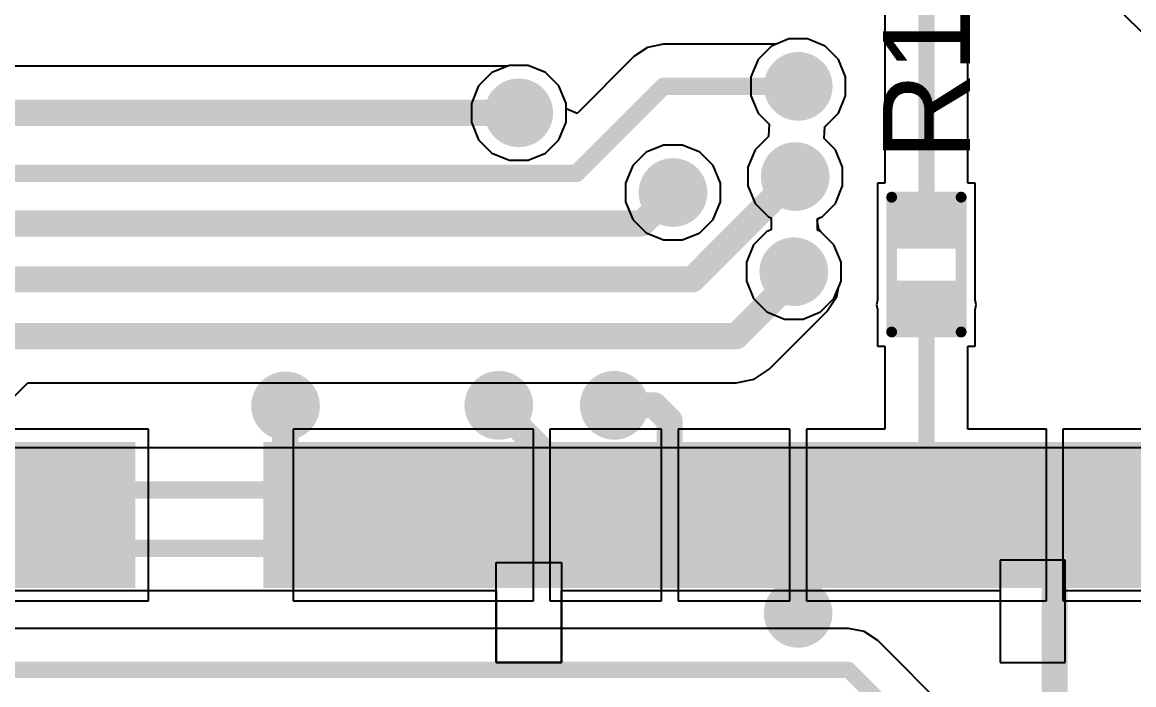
# Model space of a CAD drawing. Header units: millimetres. Extents: x 0 to 172, y 0 to 138.
# Drawn here: x 57.58 to 70.57, y 52.14 to 59.88 of the extents above; entities that cross this region are included whole.
import ezdxf

# ---------------------------------------------------------------- set-up
doc = ezdxf.new("R2010")
doc.units = ezdxf.units.MM
for name, color, linetype in [('BottomLayer', 5, 'Continuous'), ('BottomSolder', 6, 'Continuous'), ('TopLayer', 1, 'Continuous'), ('TopOverlay', 2, 'Continuous'), ('TopPaste', 8, 'Continuous'), ('TopSolder', 216, 'Continuous'), ('ViaHoleLayer', 16, 'Continuous')]:
    doc.layers.add(name, color=color, linetype=linetype)
doc.styles.add('Arial', font='', dxfattribs={"height": 0.2})
doc.styles.get('Arial').set_extended_font_data('Arial')

# ---------------------------------------------------------------- blocks, each defined once
blk = doc.blocks.new('MM70_314B1_2_R300_33')
at = {"layer": 'TopLayer'}
for points in [[(34.79999898, -3.34999965), (35.09999838, -3.34999965), (35.09999838, -4.84999919), (34.79999898, -4.84999919)], [(35.30000052, -3.34999965), (35.59999991999999, -3.34999965), (35.59999991999999, -4.84999919), (35.30000052, -4.84999919)], [(35.79999952, -3.34999965), (36.09999892, -3.34999965), (36.09999892, -4.84999919), (35.79999952, -4.84999919)], [(36.30000106, -3.34999965), (36.60000046, -3.34999965), (36.60000046, -4.84999919), (36.30000106, -4.84999919)], [(36.80000006, -3.34999965), (37.09999946, -3.34999965), (37.09999946, -4.84999919), (36.80000006, -4.84999919)], [(37.29999906, -3.34999965), (37.59999845999999, -3.34999965), (37.59999845999999, -4.84999919), (37.29999906, -4.84999919)], [(37.8000006, -3.34999965), (38.09999999999999, -3.34999965), (38.09999999999999, -4.84999919), (37.8000006, -4.84999919)], [(38.2999996, -3.34999965), (38.599999, -3.34999965), (38.599999, -4.84999919), (38.2999996, -4.84999919)], [(38.80000114, -3.34999965), (39.10000054, -3.34999965), (39.10000054, -4.84999919), (38.80000114, -4.84999919)], [(39.30000013999999, -3.34999965), (39.59999954, -3.34999965), (39.59999954, -4.84999919), (39.30000013999999, -4.84999919)], [(39.79999914, -3.34999965), (40.09999854, -3.34999965), (40.09999854, -4.84999919), (39.79999914, -4.84999919)], [(40.30000068, -3.34999965), (40.60000008, -3.34999965), (40.60000008, -4.84999919), (40.30000068, -4.84999919)], [(40.79999968, -3.34999965), (41.09999908, -3.34999965), (41.09999908, -4.84999919), (40.79999968, -4.84999919)], [(41.30000122, -3.34999965), (41.60000062, -3.34999965), (41.60000062, -4.84999919), (41.30000122, -4.84999919)], [(41.80000022, -3.34999965), (42.09999962, -3.34999965), (42.09999962, -4.84999919), (41.80000022, -4.84999919)], [(42.29999922, -3.34999965), (42.59999861999999, -3.34999965), (42.59999861999999, -4.84999919), (42.29999922, -4.84999919)], [(42.80000076, -3.34999965), (43.10000016, -3.34999965), (43.10000016, -4.84999919), (42.80000076, -4.84999919)], [(43.29999976, -3.34999965), (43.59999916, -3.34999965), (43.59999916, -4.84999919), (43.29999976, -4.84999919)], [(43.79999876, -3.34999965), (44.09999816, -3.34999965), (44.09999816, -4.84999919), (43.79999876, -4.84999919)], [(44.3000003, -3.34999965), (44.5999997, -3.34999965), (44.5999997, -4.84999919), (44.3000003, -4.84999919)], [(44.7999993, -3.34999965), (45.0999987, -3.34999965), (45.0999987, -4.84999919), (44.7999993, -4.84999919)], [(46.80000038, -3.34999965), (47.09999978, -3.34999965), (47.09999978, -4.84999919), (46.80000038, -4.84999919)], [(47.29999938, -3.34999965), (47.59999877999999, -3.34999965), (47.59999877999999, -4.84999919), (47.29999938, -4.84999919)], [(47.80000092, -3.34999965), (48.10000032, -3.34999965), (48.10000032, -4.84999919), (47.80000092, -4.84999919)]]:
    blk.add_hatch(color=1, dxfattribs=at).paths.add_polyline_path(points)
at = {"layer": 'TopPaste'}
for points in [[(34.79999898, -3.34999965), (35.09999838, -3.34999965), (35.09999838, -4.84999919), (34.79999898, -4.84999919)], [(35.30000052, -3.34999965), (35.59999991999999, -3.34999965), (35.59999991999999, -4.84999919), (35.30000052, -4.84999919)], [(35.79999952, -3.34999965), (36.09999892, -3.34999965), (36.09999892, -4.84999919), (35.79999952, -4.84999919)], [(36.30000106, -3.34999965), (36.60000046, -3.34999965), (36.60000046, -4.84999919), (36.30000106, -4.84999919)], [(36.80000006, -3.34999965), (37.09999946, -3.34999965), (37.09999946, -4.84999919), (36.80000006, -4.84999919)], [(37.29999906, -3.34999965), (37.59999845999999, -3.34999965), (37.59999845999999, -4.84999919), (37.29999906, -4.84999919)], [(37.8000006, -3.34999965), (38.09999999999999, -3.34999965), (38.09999999999999, -4.84999919), (37.8000006, -4.84999919)], [(38.2999996, -3.34999965), (38.599999, -3.34999965), (38.599999, -4.84999919), (38.2999996, -4.84999919)], [(38.80000114, -3.34999965), (39.10000054, -3.34999965), (39.10000054, -4.84999919), (38.80000114, -4.84999919)], [(39.30000013999999, -3.34999965), (39.59999954, -3.34999965), (39.59999954, -4.84999919), (39.30000013999999, -4.84999919)], [(39.79999914, -3.34999965), (40.09999854, -3.34999965), (40.09999854, -4.84999919), (39.79999914, -4.84999919)], [(40.30000068, -3.34999965), (40.60000008, -3.34999965), (40.60000008, -4.84999919), (40.30000068, -4.84999919)], [(40.79999968, -3.34999965), (41.09999908, -3.34999965), (41.09999908, -4.84999919), (40.79999968, -4.84999919)], [(41.30000122, -3.34999965), (41.60000062, -3.34999965), (41.60000062, -4.84999919), (41.30000122, -4.84999919)], [(41.80000022, -3.34999965), (42.09999962, -3.34999965), (42.09999962, -4.84999919), (41.80000022, -4.84999919)], [(42.29999922, -3.34999965), (42.59999861999999, -3.34999965), (42.59999861999999, -4.84999919), (42.29999922, -4.84999919)], [(42.80000076, -3.34999965), (43.10000016, -3.34999965), (43.10000016, -4.84999919), (42.80000076, -4.84999919)], [(43.29999976, -3.34999965), (43.59999916, -3.34999965), (43.59999916, -4.84999919), (43.29999976, -4.84999919)], [(43.79999876, -3.34999965), (44.09999816, -3.34999965), (44.09999816, -4.84999919), (43.79999876, -4.84999919)], [(44.3000003, -3.34999965), (44.5999997, -3.34999965), (44.5999997, -4.84999919), (44.3000003, -4.84999919)], [(44.7999993, -3.34999965), (45.0999987, -3.34999965), (45.0999987, -4.84999919), (44.7999993, -4.84999919)], [(46.80000038, -3.34999965), (47.09999978, -3.34999965), (47.09999978, -4.84999919), (46.80000038, -4.84999919)], [(47.29999938, -3.34999965), (47.59999877999999, -3.34999965), (47.59999877999999, -4.84999919), (47.29999938, -4.84999919)], [(47.80000092, -3.34999965), (48.10000032, -3.34999965), (48.10000032, -4.84999919), (47.80000092, -4.84999919)]]:
    blk.add_hatch(color=8, dxfattribs=at).paths.add_polyline_path(points)
at = {"layer": 'TopSolder'}
for points in [[(34.69839898, -3.24839965), (35.20159837999999, -3.24839965), (35.20159837999999, -4.95159919), (34.69839898, -4.95159919)], [(35.19840052, -3.24839965), (35.70159991999999, -3.24839965), (35.70159991999999, -4.95159919), (35.19840052, -4.95159919)], [(35.69839952, -3.24839965), (36.20159892, -3.24839965), (36.20159892, -4.95159919), (35.69839952, -4.95159919)], [(36.19840106, -3.24839965), (36.70160046, -3.24839965), (36.70160046, -4.95159919), (36.19840106, -4.95159919)], [(36.69840006, -3.24839965), (37.20159946, -3.24839965), (37.20159946, -4.95159919), (36.69840006, -4.95159919)], [(37.19839906, -3.24839965), (37.70159846, -3.24839965), (37.70159846, -4.95159919), (37.19839906, -4.95159919)], [(37.6984006, -3.24839965), (38.2016, -3.24839965), (38.2016, -4.95159919), (37.6984006, -4.95159919)], [(38.19839959999999, -3.24839965), (38.70159899999999, -3.24839965), (38.70159899999999, -4.95159919), (38.19839959999999, -4.95159919)], [(38.69840113999999, -3.24839965), (39.20160053999999, -3.24839965), (39.20160053999999, -4.95159919), (38.69840113999999, -4.95159919)], [(39.19840014, -3.24839965), (39.70159954, -3.24839965), (39.70159954, -4.95159919), (39.19840014, -4.95159919)], [(39.69839914, -3.24839965), (40.20159854, -3.24839965), (40.20159854, -4.95159919), (39.69839914, -4.95159919)], [(40.19840068, -3.24839965), (40.70160008, -3.24839965), (40.70160008, -4.95159919), (40.19840068, -4.95159919)], [(40.69839968, -3.24839965), (41.20159908, -3.24839965), (41.20159908, -4.95159919), (40.69839968, -4.95159919)], [(41.19840122, -3.24839965), (41.70160062, -3.24839965), (41.70160062, -4.95159919), (41.19840122, -4.95159919)], [(41.69840022, -3.24839965), (42.20159962, -3.24839965), (42.20159962, -4.95159919), (41.69840022, -4.95159919)], [(42.19839922, -3.24839965), (42.70159862, -3.24839965), (42.70159862, -4.95159919), (42.19839922, -4.95159919)], [(42.69840076, -3.24839965), (43.20160016, -3.24839965), (43.20160016, -4.95159919), (42.69840076, -4.95159919)], [(43.19839975999999, -3.24839965), (43.70159915999999, -3.24839965), (43.70159915999999, -4.95159919), (43.19839975999999, -4.95159919)], [(43.69839876, -3.24839965), (44.20159816, -3.24839965), (44.20159816, -4.95159919), (43.69839876, -4.95159919)], [(44.1984003, -3.24839965), (44.7015997, -3.24839965), (44.7015997, -4.95159919), (44.1984003, -4.95159919)], [(44.6983993, -3.24839965), (45.2015987, -3.24839965), (45.2015987, -4.95159919), (44.6983993, -4.95159919)], [(46.69840038, -3.24839965), (47.20159978, -3.24839965), (47.20159978, -4.95159919), (46.69840038, -4.95159919)], [(47.19839938, -3.24839965), (47.70159878, -3.24839965), (47.70159878, -4.95159919), (47.19839938, -4.95159919)], [(47.69840092, -3.24839965), (48.20160032, -3.24839965), (48.20160032, -4.95159919), (47.69840092, -4.95159919)]]:
    blk.add_hatch(color=216, dxfattribs=at).paths.add_polyline_path(points)
blk = doc.blocks.new('R___0402_123')
at = {"layer": 'TopLayer'}
for points in [[(-0.6985, -0.3175), (-0.6985, 0.3175), (-0.2412999999999999, 0.3175), (-0.2413, -0.3175)], [(0.2412999999999999, -0.3175), (0.2413, 0.3175), (0.6985, 0.3175), (0.6985, -0.3175)]]:
    blk.add_hatch(color=1, dxfattribs=at).paths.add_polyline_path(points)
at = {"layer": 'TopPaste'}
for points in [[(-0.6985, -0.3175), (-0.6985, 0.3175), (-0.2412999999999999, 0.3175), (-0.2413, -0.3175)], [(0.2412999999999999, -0.3175), (0.2413, 0.3175), (0.6985, 0.3175), (0.6985, -0.3175)]]:
    blk.add_hatch(color=8, dxfattribs=at).paths.add_polyline_path(points)
at = {"layer": 'TopSolder'}
for points in [[(-0.75350116, -0.37250116), (-0.75350116, 0.37250116), (-0.1862988399999999, 0.37250116), (-0.18629884, -0.37250116)], [(0.1862988399999999, -0.37250116), (0.18629884, 0.37250116), (0.75350116, 0.37250116), (0.75350116, -0.37250116)]]:
    blk.add_hatch(color=216, dxfattribs=at).paths.add_polyline_path(points)
at = {"layer": 'TopOverlay'}
for points, const_width in [([(-0.7874, 0.4064), (-0.7874, -0.4064)], 0.127), ([(-0.7874, 0.4064), (0.7874, 0.4064)], 0.127), ([(0.7874, 0.4064), (0.7874, -0.4064)], 0.127), ([(-0.7874, -0.4064), (0.7874, -0.4064)], 0.127), ([(-0.8128, -0.4318), (0.8128, -0.4318)], 0.0032258)]:
    blk.add_lwpolyline(points, dxfattribs=dict(at, const_width=const_width))
for points, const_width in [([(-0.8191499999999999, 0.4064, 1), (-0.7556499999999999, 0.4064, 1)], 0.0635), ([(-0.8191499999999999, 0.4064, 1), (-0.7556499999999999, 0.4064, 1)], 0.0635), ([(0.7556499999999999, 0.4064, 1), (0.8191499999999999, 0.4064, 1)], 0.0635), ([(0.7556499999999999, 0.4064, 1), (0.8191499999999999, 0.4064, 1)], 0.0635), ([(-0.8191499999999999, -0.4064, 1), (-0.7556499999999999, -0.4064, 1)], 0.0635), ([(-0.8191499999999999, -0.4064, 1), (-0.7556499999999999, -0.4064, 1)], 0.0635), ([(0.7556499999999999, -0.4064, 1), (0.8191499999999999, -0.4064, 1)], 0.0635), ([(0.7556499999999999, -0.4064, 1), (0.8191499999999999, -0.4064, 1)], 0.0635), ([(-0.81360518, -0.4318, 1), (-0.8119948199999999, -0.4318, 1)], 0.0016129), ([(0.8119948199999999, -0.4318, 1), (0.81360518, -0.4318, 1)], 0.0016129)]:
    blk.add_lwpolyline(points, format="xyb", close=True, dxfattribs=dict(at, const_width=const_width))

msp = doc.modelspace()

# ---------------------------------------------------------------- hatches: boundary and pattern name
at = {"layer": 'BottomLayer'}
h = msp.add_hatch(color=5, dxfattribs=at)
edge = h.paths.add_edge_path()
edge.add_arc((66.64959999999999, 59.13119999999999), 0.2999994, 0, 360)
h = msp.add_hatch(color=5, dxfattribs=at)
edge = h.paths.add_edge_path()
edge.add_arc((63.3819408, 58.82164511999999), 0.2999994, 0, 360)
h = msp.add_hatch(color=5, dxfattribs=at)
edge = h.paths.add_edge_path()
edge.add_arc((66.61381648, 58.07736415999999), 0.2999994, 0, 360)
h = msp.add_hatch(color=5, dxfattribs=at)
edge = h.paths.add_edge_path()
edge.add_arc((65.18543224, 57.89058272), 0.2999994, 0, 360)
h = msp.add_hatch(color=5, dxfattribs=at)
edge = h.paths.add_edge_path()
edge.add_arc((66.59757064, 56.96484416), 0.2999994, 0, 360)
h = msp.add_hatch(color=5, dxfattribs=at)
edge = h.paths.add_edge_path()
edge.add_arc((60.65519999999999, 55.3974), 0.2999994, 0, 360)
h = msp.add_hatch(color=5, dxfattribs=at)
edge = h.paths.add_edge_path()
edge.add_arc((63.14839796, 55.40419957999999), 0.2999994, 0, 360)
h = msp.add_hatch(color=5, dxfattribs=at)
edge = h.paths.add_edge_path()
edge.add_arc((64.49839779999999, 55.40419957999999), 0.2999994, 0, 360)
h = msp.add_hatch(color=5, dxfattribs=at)
edge = h.paths.add_edge_path()
edge.add_arc((66.6483935, 52.9738717), 0.2999994, 0, 360)
at = {"layer": 'BottomSolder'}
h = msp.add_hatch(color=6, dxfattribs=at)
edge = h.paths.add_edge_path()
edge.add_arc((66.64959999999999, 59.13119999999999), 0.4015993999999999, 0, 360)
h = msp.add_hatch(color=6, dxfattribs=at)
edge = h.paths.add_edge_path()
edge.add_arc((63.3819408, 58.82164511999999), 0.4015993999999999, 0, 360)
h = msp.add_hatch(color=6, dxfattribs=at)
edge = h.paths.add_edge_path()
edge.add_arc((66.61381648, 58.07736415999999), 0.4015993999999999, 0, 360)
h = msp.add_hatch(color=6, dxfattribs=at)
edge = h.paths.add_edge_path()
edge.add_arc((65.18543224, 57.89058272), 0.4015993999999999, 0, 360)
h = msp.add_hatch(color=6, dxfattribs=at)
edge = h.paths.add_edge_path()
edge.add_arc((66.59757064, 56.96484416), 0.4015993999999999, 0, 360)
h = msp.add_hatch(color=6, dxfattribs=at)
edge = h.paths.add_edge_path()
edge.add_arc((60.65519999999999, 55.3974), 0.4015993999999999, 0, 360)
h = msp.add_hatch(color=6, dxfattribs=at)
edge = h.paths.add_edge_path()
edge.add_arc((63.14839796, 55.40419957999999), 0.4015993999999999, 0, 360)
h = msp.add_hatch(color=6, dxfattribs=at)
edge = h.paths.add_edge_path()
edge.add_arc((64.49839779999999, 55.40419957999999), 0.4015993999999999, 0, 360)
h = msp.add_hatch(color=6, dxfattribs=at)
edge = h.paths.add_edge_path()
edge.add_arc((66.6483935, 52.9738717), 0.4015993999999999, 0, 360)
at = {"layer": 'TopLayer'}
h = msp.add_hatch(color=1, dxfattribs=at)
edge = h.paths.add_edge_path()
edge.add_arc((66.64959999999999, 59.13119999999999), 0.2999994, 0, 360)
h = msp.add_hatch(color=1, dxfattribs=at)
edge = h.paths.add_edge_path()
edge.add_arc((63.3819408, 58.82164511999999), 0.2999994, 0, 360)
h = msp.add_hatch(color=1, dxfattribs=at)
edge = h.paths.add_edge_path()
edge.add_arc((66.61381648, 58.07736415999999), 0.2999994, 0, 360)
h = msp.add_hatch(color=1, dxfattribs=at)
edge = h.paths.add_edge_path()
edge.add_arc((65.18543224, 57.89058272), 0.2999994, 0, 360)
h = msp.add_hatch(color=1, dxfattribs=at)
edge = h.paths.add_edge_path()
edge.add_arc((66.59757064, 56.96484416), 0.2999994, 0, 360)
h = msp.add_hatch(color=1, dxfattribs=at)
edge = h.paths.add_edge_path()
edge.add_arc((60.65519999999999, 55.3974), 0.2999994, 0, 360)
h = msp.add_hatch(color=1, dxfattribs=at)
edge = h.paths.add_edge_path()
edge.add_arc((63.14839796, 55.40419957999999), 0.2999994, 0, 360)
h = msp.add_hatch(color=1, dxfattribs=at)
edge = h.paths.add_edge_path()
edge.add_arc((64.49839779999999, 55.40419957999999), 0.2999994, 0, 360)
h = msp.add_hatch(color=1, dxfattribs=at)
edge = h.paths.add_edge_path()
edge.add_arc((66.6483935, 52.9738717), 0.2999994, 0, 360)
at = {"layer": 'TopSolder'}
h = msp.add_hatch(color=216, dxfattribs=at)
edge = h.paths.add_edge_path()
edge.add_arc((66.64959999999999, 59.13119999999999), 0.4015993999999999, 0, 360)
h = msp.add_hatch(color=216, dxfattribs=at)
edge = h.paths.add_edge_path()
edge.add_arc((63.3819408, 58.82164511999999), 0.4015993999999999, 0, 360)
h = msp.add_hatch(color=216, dxfattribs=at)
edge = h.paths.add_edge_path()
edge.add_arc((66.61381648, 58.07736415999999), 0.4015993999999999, 0, 360)
h = msp.add_hatch(color=216, dxfattribs=at)
edge = h.paths.add_edge_path()
edge.add_arc((65.18543224, 57.89058272), 0.4015993999999999, 0, 360)
h = msp.add_hatch(color=216, dxfattribs=at)
edge = h.paths.add_edge_path()
edge.add_arc((66.59757064, 56.96484416), 0.4015993999999999, 0, 360)
h = msp.add_hatch(color=216, dxfattribs=at)
edge = h.paths.add_edge_path()
edge.add_arc((60.65519999999999, 55.3974), 0.4015993999999999, 0, 360)
h = msp.add_hatch(color=216, dxfattribs=at)
edge = h.paths.add_edge_path()
edge.add_arc((63.14839796, 55.40419957999999), 0.4015993999999999, 0, 360)
h = msp.add_hatch(color=216, dxfattribs=at)
edge = h.paths.add_edge_path()
edge.add_arc((64.49839779999999, 55.40419957999999), 0.4015993999999999, 0, 360)
h = msp.add_hatch(color=216, dxfattribs=at)
edge = h.paths.add_edge_path()
edge.add_arc((66.6483935, 52.9738717), 0.4015993999999999, 0, 360)
at = {"layer": 'ViaHoleLayer'}
h = msp.add_hatch(color=16, dxfattribs=at)
edge = h.paths.add_edge_path()
edge.add_arc((66.64959999999999, 59.13119999999999), 0.1499997, 0, 360)
h = msp.add_hatch(color=16, dxfattribs=at)
edge = h.paths.add_edge_path()
edge.add_arc((63.3819408, 58.82164511999999), 0.1499997, 0, 360)
h = msp.add_hatch(color=16, dxfattribs=at)
edge = h.paths.add_edge_path()
edge.add_arc((66.61381648, 58.07736415999999), 0.1499997, 0, 360)
h = msp.add_hatch(color=16, dxfattribs=at)
edge = h.paths.add_edge_path()
edge.add_arc((65.18543224, 57.89058272), 0.1499997, 0, 360)
h = msp.add_hatch(color=16, dxfattribs=at)
edge = h.paths.add_edge_path()
edge.add_arc((66.59757064, 56.96484416), 0.1499997, 0, 360)
h = msp.add_hatch(color=16, dxfattribs=at)
edge = h.paths.add_edge_path()
edge.add_arc((60.65519999999999, 55.3974), 0.1499997, 0, 360)
h = msp.add_hatch(color=16, dxfattribs=at)
edge = h.paths.add_edge_path()
edge.add_arc((63.14839796, 55.40419957999999), 0.1499997, 0, 360)
h = msp.add_hatch(color=16, dxfattribs=at)
edge = h.paths.add_edge_path()
edge.add_arc((64.49839779999999, 55.40419957999999), 0.1499997, 0, 360)
h = msp.add_hatch(color=16, dxfattribs=at)
edge = h.paths.add_edge_path()
edge.add_arc((66.6483935, 52.9738717), 0.1499997, 0, 360)

# ---------------------------------------------------------------- linework, layer by layer
at = {"layer": 'BottomLayer'}
for p, q in [((66.53940209999999, 59.68519939999999), (66.33578554, 59.60085869999999)), ((66.7597979, 59.68519939999999), (66.53940209999999, 59.68519939999999)), ((66.96341446, 59.60085869999999), (66.7597979, 59.68519939999999)), ((66.33578554, 59.60085869999999), (66.1799413, 59.44501446)), ((67.1192587, 59.44501446), (66.96341446, 59.60085869999999)), ((66.1799413, 59.44501446), (66.0956006, 59.2413979)), ((67.2035994, 59.2413979), (67.1192587, 59.44501446)), ((63.06812633999999, 59.29130382), (62.9122821, 59.13545958)), ((63.2717429, 59.37564451999999), (63.06812633999999, 59.29130382)), ((63.49213869999999, 59.37564451999999), (63.2717429, 59.37564451999999)), ((63.69575526, 59.29130382), (63.49213869999999, 59.37564451999999)), ((63.8515995, 59.13545958), (63.69575526, 59.29130382)), ((62.9122821, 59.13545958), (62.82794139999999, 58.93184302)), ((63.9359402, 58.93184302), (63.8515995, 59.13545958)), ((66.0956006, 59.2413979), (66.0956006, 59.0210021)), ((67.2035994, 59.0210021), (67.2035994, 59.2413979)), ((66.0956006, 59.0210021), (66.1799413, 58.81738553999999)), ((67.1192587, 58.81738553999999), (67.2035994, 59.0210021)), ((62.82794139999999, 58.93184302), (62.82794139999999, 58.71144722)), ((63.9359402, 58.71144722), (63.9359402, 58.93184302)), ((66.1799413, 58.81738553999999), (66.30907997999999, 58.68824686)), ((66.96341446, 58.6615413), (67.1192587, 58.81738553999999)), ((62.82794139999999, 58.71144722), (62.9122821, 58.50783066)), ((63.8515995, 58.50783066), (63.9359402, 58.71144722)), ((66.30907997999999, 58.68824686), (66.3028265, 58.54819125999999)), ((66.9543365, 58.52031729999999), (66.96058998, 58.6603729)), ((66.96058998, 58.6603729), (66.96341446, 58.6615413)), ((62.9122821, 58.50783066), (63.06812633999999, 58.35198641999999)), ((63.69575526, 58.35198641999999), (63.8515995, 58.50783066)), ((66.30000202, 58.54702286), (66.14415778, 58.39117862)), ((66.3028265, 58.54819125999999), (66.30000202, 58.54702286)), ((67.08347518, 58.39117862), (66.9543365, 58.52031729999999)), ((64.87161778, 58.36024141999999), (64.71577354, 58.20439718)), ((65.07523434, 58.44458212), (64.87161778, 58.36024141999999)), ((65.29563014, 58.44458212), (65.07523434, 58.44458212)), ((65.4992467, 58.36024141999999), (65.29563014, 58.44458212)), ((65.65509094, 58.20439718), (65.4992467, 58.36024141999999)), ((66.14415778, 58.39117862), (66.05981708, 58.18756205999999)), ((67.16781587999999, 58.18756205999999), (67.08347518, 58.39117862)), ((63.06812633999999, 58.35198641999999), (63.2717429, 58.26764572)), ((63.2717429, 58.26764572), (63.49213869999999, 58.26764572)), ((63.49213869999999, 58.26764572), (63.69575526, 58.35198641999999)), ((64.71577354, 58.20439718), (64.63143284, 58.00078061999999)), ((65.73943163999999, 58.00078061999999), (65.65509094, 58.20439718)), ((66.05981708, 58.18756205999999), (66.05981708, 57.96716625999999)), ((67.16781587999999, 57.96716625999999), (67.16781587999999, 58.18756205999999)), ((64.63143284, 58.00078061999999), (64.63143284, 57.78038482)), ((65.73943163999999, 57.78038482), (65.73943163999999, 58.00078061999999)), ((66.05981708, 57.96716625999999), (66.14415778, 57.7635497)), ((67.08347518, 57.7635497), (67.16781587999999, 57.96716625999999)), ((64.63143284, 57.78038482), (64.71577354, 57.57676825999999)), ((65.65509094, 57.57676825999999), (65.73943163999999, 57.78038482)), ((66.14415778, 57.7635497), (66.30000202, 57.60770546)), ((66.92763094, 57.60770546), (67.08347518, 57.7635497)), ((64.71577354, 57.57676825999999), (64.87161778, 57.42092401999999)), ((65.4992467, 57.42092401999999), (65.65509094, 57.57676825999999)), ((66.30000202, 57.60770546), (66.33501846, 57.59320206)), ((66.33501846, 57.59320206), (66.33501846, 57.45573726)), ((66.87636866, 57.58647106), (66.92763094, 57.60770546)), ((66.87636866, 57.44900625999999), (66.87636866, 57.58647106)), ((66.33501846, 57.45573726), (66.28375618, 57.43450285999999)), ((66.9113851, 57.43450285999999), (66.87636866, 57.44900625999999)), ((64.87161778, 57.42092401999999), (65.07523434, 57.33658332)), ((65.07523434, 57.33658332), (65.29563014, 57.33658332)), ((65.29563014, 57.33658332), (65.4992467, 57.42092401999999)), ((66.28375618, 57.43450285999999), (66.12791194, 57.27865861999999)), ((67.06722934, 57.27865861999999), (66.9113851, 57.43450285999999)), ((66.12791194, 57.27865861999999), (66.04357123999999, 57.07504205999999)), ((67.15157004, 57.07504205999999), (67.06722934, 57.27865861999999)), ((66.04357123999999, 57.07504205999999), (66.04357123999999, 56.85464626)), ((67.15157004, 56.85464626), (67.15157004, 57.07504205999999)), ((66.04357123999999, 56.85464626), (66.12791194, 56.6510297)), ((67.06722934, 56.6510297), (67.15157004, 56.85464626)), ((66.12791194, 56.6510297), (66.28375618, 56.49518545999999)), ((66.9113851, 56.49518545999999), (67.06722934, 56.6510297)), ((66.28375618, 56.49518545999999), (66.48737274, 56.41084476)), ((66.48737274, 56.41084476), (66.70776853999999, 56.41084476)), ((66.70776853999999, 56.41084476), (66.9113851, 56.49518545999999)), ((85.97892379999999, 54.90625036), (56.50762384, 54.90625036)), ((63.11899999999999, 53.5686), (63.881, 53.5686)), ((63.11899999999999, 52.4002), (63.11899999999999, 53.5686)), ((63.881, 53.5686), (63.881, 52.4002)), ((69.00996104, 53.59345136), (69.00996104, 53.56805135999999)), ((69.77196104, 53.59345136), (69.00996104, 53.59345136)), ((69.00996104, 53.56805135999999), (69.00996104, 52.39965136)), ((69.77196104, 52.39965136), (69.77196104, 53.59345136)), ((57.1638684, 53.24186964), (63.11899999999999, 53.24186964)), ((63.11899999999999, 53.24186964), (63.11899999999999, 52.4002)), ((63.881, 52.4002), (63.881, 53.24186964)), ((63.881, 53.24186964), (69.00996104, 53.24186964)), ((69.00996104, 53.24186964), (69.00996104, 52.39965136)), ((69.77196104, 52.39965136), (69.77196104, 53.24186964)), ((69.77196104, 53.24186964), (86.91677815999999, 53.24186964)), ((63.881, 52.4002), (63.11899999999999, 52.4002)), ((63.11899999999999, 52.4002), (63.881, 52.4002)), ((69.00996104, 52.39965136), (69.77196104, 52.39965136)), ((69.00996104, 52.39965136), (69.77196104, 52.39965136))]:
    msp.add_line(p, q, dxfattribs=at)
at = {"layer": 'BottomLayer', "const_width": 0.2032}
for points in [[(56.50762384, 54.41419647999999), (86.18273848, 54.41419647999999)], [(56.96005372, 53.73392352), (86.91677815999999, 53.73392352)]]:
    msp.add_lwpolyline(points, dxfattribs=at)
at = {"layer": 'TopLayer'}
for p, q in [((68.63314696, 58.0009), (68.63314696, 67.04968047999999)), ((67.66325304, 66.84880966), (67.66325304, 58.0009)), ((69.49968828, 60.9292914), (71.20888984, 59.22008983999999)), ((66.53940209999999, 59.68519939999999), (66.38985197999999, 59.62325388)), ((66.7597979, 59.68519939999999), (66.53940209999999, 59.68519939999999)), ((66.96341446, 59.60085869999999), (66.7597979, 59.68519939999999)), ((64.88642597999998, 59.58579903999999), (64.7267946, 59.47913428)), ((65.07472888, 59.62325388), (64.88642597999998, 59.58579903999999)), ((66.38985197999999, 59.62325388), (65.07472888, 59.62325388)), ((67.1192587, 59.44501446), (66.96341446, 59.60085869999999)), ((64.7267946, 59.47913428), (64.0629402, 58.81527988)), ((67.2035994, 59.2413979), (67.1192587, 59.44501446)), ((63.24723951999999, 59.36549468), (55.20651899999999, 59.36549468)), ((63.2717429, 59.37564451999999), (63.24723951999999, 59.36549468)), ((63.49213869999999, 59.37564451999999), (63.2717429, 59.37564451999999)), ((63.69575526, 59.29130382), (63.49213869999999, 59.37564451999999)), ((63.8515995, 59.13545958), (63.69575526, 59.29130382)), ((63.9359402, 58.93184302), (63.8515995, 59.13545958)), ((67.2035994, 59.0210021), (67.2035994, 59.2413979)), ((67.1192587, 58.81738553999999), (67.2035994, 59.0210021)), ((63.9359402, 58.86788581999999), (63.9359402, 58.93184302)), ((64.0629402, 58.81527988), (63.9359402, 58.86788581999999)), ((66.96341446, 58.6615413), (67.1192587, 58.81738553999999)), ((66.9543365, 58.52031729999999), (66.96058998, 58.6603729)), ((66.96058998, 58.6603729), (66.96341446, 58.6615413)), ((67.08347518, 58.39117862), (66.9543365, 58.52031729999999)), ((67.16781587999999, 58.18756205999999), (67.08347518, 58.39117862)), ((67.16781587999999, 57.96716625999999), (67.16781587999999, 58.18756205999999)), ((67.08347518, 57.7635497), (67.16781587999999, 57.96716625999999)), ((67.66325304, 58.0009), (67.57669999999999, 58.0009)), ((67.57669999999999, 58.0009), (67.57669999999999, 56.63478639999999)), ((68.71969999999999, 58.0009), (68.63314696, 58.0009)), ((68.71969999999999, 56.63518517999999), (68.71969999999999, 58.0009)), ((66.92763094, 57.60770546), (67.08347518, 57.7635497)), ((66.87107022000001, 57.56550081999999), (66.90312756, 57.59755561999999)), ((66.90312756, 57.59755561999999), (66.92763094, 57.60770546)), ((66.89212936, 57.45963361999999), (66.87107022000001, 57.56550081999999)), ((66.91553292, 57.43035503999999), (66.89212936, 57.45963361999999)), ((67.06722934, 57.27865861999999), (66.91553292, 57.43035503999999)), ((67.15157004, 57.07504205999999), (67.06722934, 57.27865861999999)), ((67.15157004, 56.85464626), (67.15157004, 57.07504205999999)), ((67.12044234, 56.77949781999999), (67.15157004, 56.85464626)), ((66.98213172, 56.50040515999999), (67.10002328, 56.67684118)), ((67.10002328, 56.67684118), (67.12044234, 56.77949781999999)), ((67.57669999999999, 56.63478639999999), (67.56550367999999, 56.5785)), ((67.56550367999999, 56.5785), (67.57669999999999, 56.52221359999999)), ((68.73099538, 56.57840094), (68.71969999999999, 56.63518517999999)), ((68.71969999999999, 56.5216167), (68.73099538, 56.57840094)), ((66.30899108, 55.82726706), (66.98213172, 56.50040515999999)), ((67.57669999999999, 56.52221359999999), (67.57669999999999, 56.09589999999999)), ((68.71969999999999, 56.09589999999999), (68.71969999999999, 56.5216167)), ((67.57669999999999, 56.09589999999999), (67.6633521, 56.09589999999999)), ((67.6633521, 56.09589999999999), (67.6633521, 55.12719734)), ((68.63324602, 55.12719734), (68.63324602, 56.09589999999999)), ((68.63324602, 56.09589999999999), (68.71969999999999, 56.09589999999999)), ((66.13255505999999, 55.70937296), (66.30899108, 55.82726706)), ((57.22681468, 55.25419734), (57.64059337999999, 55.66797603999999)), ((57.64059337999999, 55.66797603999999), (65.92443254, 55.66797603999999)), ((65.92443254, 55.66797603999999), (66.13255505999999, 55.70937296)), ((59.0523965, 55.12719734), (57.27569697999999, 55.12719734)), ((59.0523965, 53.11920033999999), (59.0523965, 55.12719734)), ((63.55239765999999, 55.12719734), (60.74439718, 55.12719734)), ((60.74439718, 55.12719734), (60.74439718, 53.11920033999999)), ((63.55239765999999, 53.11920033999999), (63.55239765999999, 55.12719734)), ((65.0523972, 55.12719734), (63.74439625999999, 55.12719734)), ((63.74439625999999, 55.12719734), (63.74439625999999, 53.11920033999999)), ((65.0523972, 53.11920033999999), (65.0523972, 55.12719734)), ((66.55239674, 55.12719734), (65.24439833999999, 55.12719734)), ((65.24439833999999, 55.12719734), (65.24439833999999, 53.11920033999999)), ((66.55239674, 53.11920033999999), (66.55239674, 55.12719734)), ((67.6633521, 55.12719734), (66.74439788, 55.12719734)), ((66.74439788, 55.12719734), (66.74439788, 53.11920033999999)), ((69.55239582, 55.12719734), (68.63324602, 55.12719734)), ((69.55239582, 53.11920033999999), (69.55239582, 55.12719734)), ((72.55239744, 55.12719734), (69.74439695999999, 55.12719734)), ((69.74439695999999, 55.12719734), (69.74439695999999, 53.11920033999999)), ((54.74439648, 53.11920033999999), (59.0523965, 53.11920033999999)), ((60.74439718, 53.11920033999999), (63.55239765999999, 53.11920033999999)), ((63.74439625999999, 53.11920033999999), (65.0523972, 53.11920033999999)), ((65.24439833999999, 53.11920033999999), (66.55239674, 53.11920033999999)), ((66.74439788, 53.11920033999999), (69.55239582, 53.11920033999999)), ((69.74439695999999, 53.11920033999999), (72.55239744, 53.11920033999999)), ((67.23590057999999, 52.79748648), (53.34013716, 52.79748648)), ((67.42148313999999, 52.76057266), (67.23590057999999, 52.79748648)), ((67.57881074, 52.65544967999999), (67.42148313999999, 52.76057266)), ((68.89550609999999, 51.33875178), (67.57881074, 52.65544967999999))]:
    msp.add_line(p, q, dxfattribs=at)
for points, const_width in [([(68.14819999999999, 57.5183), (68.14819999999999, 67.04968047999999)], 0.1892554), ([(64.0592572, 58.11572832), (65.07472888, 59.13119999999999)], 0.2032), ([(65.07472888, 59.13119999999999), (66.64959999999999, 59.13119999999999)], 0.2032), ([(55.20651899999999, 58.82164511999999), (63.3819408, 58.82164511999999)], 0.3048), ([(65.41156336, 56.87511104), (66.61381648, 58.07736415999999)], 0.3048), ([(55.46922611999999, 58.11572832), (64.0592572, 58.11572832)], 0.2032), ([(64.82341112, 57.5285616), (65.18543224, 57.89058272)], 0.3048), ([(55.82445528, 57.5285616), (64.82341112, 57.5285616)], 0.3048), ([(66.59757064, 56.88496369999999), (66.59757064, 56.96484416)], 0.3048), ([(57.18150107999999, 56.87511104), (65.41156336, 56.87511104)], 0.3048), ([(65.92443254, 56.2118256), (66.59757064, 56.88496369999999)], 0.3048), ([(68.14819999999999, 56.5785), (68.14829906, 56.57840094)], 0.3809999999999999), ([(68.14829906, 54.12329789999999), (68.14829906, 56.57840094)], 0.1892554), ([(57.41532331999999, 56.2118256), (65.92443254, 56.2118256)], 0.3048), ([(60.65079818, 55.39299817999999), (60.65519999999999, 55.3974)], 0.3048), ([(60.65079818, 54.12559913999999), (60.65079818, 55.39299817999999)], 0.3048), ([(63.14839796, 55.38240892), (63.14839796, 55.40419957999999)], 0.3048), ([(63.14839796, 55.38240892), (63.64599665999999, 54.88481022)], 0.3048), ([(64.49839779999999, 55.40419957999999), (64.9674469, 55.40419957999999)], 0.3048), ([(64.9674469, 55.40419957999999), (65.1459962, 55.22565028)], 0.3048), ([(65.1459962, 54.12559913999999), (65.1459962, 55.22565028)], 0.3048), ([(63.64599665999999, 54.12559913999999), (63.64599665999999, 54.88481022)], 0.3048), ([(60.64839787999999, 54.12319884), (60.65079818, 54.12559913999999)], 0.3048), ([(63.64599665999999, 54.12559913999999), (63.64839696, 54.12319884)], 0.3048), ([(65.1459962, 54.12559913999999), (65.14839649999999, 54.12319884)], 0.3048), ([(66.64839604, 52.97387423999999), (66.64839604, 54.12319884)], 0.3048), ([(69.64839766, 51.37088024), (69.64839766, 54.12319884)], 0.3048), ([(66.6483935, 52.9738717), (66.64839604, 52.97387423999999)], 0.3048), ([(53.34013716, 52.31253951999999), (67.23590057999999, 52.31253951999999)], 0.1892554), ([(67.23590057999999, 52.31253951999999), (68.74839945999999, 50.80004064)], 0.1892554)]:
    msp.add_lwpolyline(points, dxfattribs=dict(at, const_width=const_width))
for points, const_width in [([(65.02392888, 59.13119999999999, 1), (65.12552888, 59.13119999999999, 1)], 0.1016), ([(65.02392888, 59.13119999999999, 1), (65.12552888, 59.13119999999999, 1)], 0.1016), ([(66.5988, 59.13119999999999, 1), (66.70039999999999, 59.13119999999999, 1)], 0.1016), ([(63.3057408, 58.82164511999999, 1), (63.4581408, 58.82164511999999, 1)], 0.1524), ([(66.53761648, 58.07736415999999, 1), (66.69001648, 58.07736415999999, 1)], 0.1524), ([(64.0084572, 58.11572832, 1), (64.1100572, 58.11572832, 1)], 0.1016), ([(64.0084572, 58.11572832, 1), (64.1100572, 58.11572832, 1)], 0.1016), ([(65.10923224, 57.89058272, 1), (65.26163224, 57.89058272, 1)], 0.1524), ([(64.74721112, 57.5285616, 1), (64.89961111999999, 57.5285616, 1)], 0.1524), ([(64.74721112, 57.5285616, 1), (64.89961111999999, 57.5285616, 1)], 0.1524), ([(68.10088741999999, 57.5183, 1), (68.19551258, 57.5183, 1)], 0.0946277), ([(66.52137064, 56.96484416, 1), (66.67377064, 56.96484416, 1)], 0.1524), ([(65.33536335999999, 56.87511104, 1), (65.48776336, 56.87511104, 1)], 0.1524), ([(65.33536335999999, 56.87511104, 1), (65.48776336, 56.87511104, 1)], 0.1524), ([(66.52137064, 56.88496369999999, 1), (66.67377064, 56.88496369999999, 1)], 0.1524), ([(66.52137064, 56.88496369999999, 1), (66.67377064, 56.88496369999999, 1)], 0.1524), ([(68.05295, 56.5785, 1), (68.24345, 56.5785, 1)], 0.1905), ([(68.05304905999999, 56.57840094, 1), (68.24354905999999, 56.57840094, 1)], 0.1905), ([(68.10098647999999, 56.57840094, 1), (68.19561164, 56.57840094, 1)], 0.0946277), ([(65.84823254, 56.2118256, 1), (66.00063254, 56.2118256, 1)], 0.1524), ([(65.84823254, 56.2118256, 1), (66.00063254, 56.2118256, 1)], 0.1524), ([(60.57459818, 55.39299817999999, 1), (60.72699818, 55.39299817999999, 1)], 0.1524), ([(60.57459818, 55.39299817999999, 1), (60.72699818, 55.39299817999999, 1)], 0.1524), ([(60.57899999999999, 55.3974, 1), (60.73139999999999, 55.3974, 1)], 0.1524), ([(63.07219796, 55.40419957999999, 1), (63.22459795999999, 55.40419957999999, 1)], 0.1524), ([(63.07219796, 55.38240892, 1), (63.22459795999999, 55.38240892, 1)], 0.1524), ([(63.07219796, 55.38240892, 1), (63.22459795999999, 55.38240892, 1)], 0.1524), ([(64.42219779999999, 55.40419957999999, 1), (64.57459779999999, 55.40419957999999, 1)], 0.1524), ([(64.8912469, 55.40419957999999, 1), (65.04364689999998, 55.40419957999999, 1)], 0.1524), ([(64.8912469, 55.40419957999999, 1), (65.04364689999998, 55.40419957999999, 1)], 0.1524), ([(65.0697962, 55.22565028, 1), (65.2221962, 55.22565028, 1)], 0.1524), ([(65.0697962, 55.22565028, 1), (65.2221962, 55.22565028, 1)], 0.1524), ([(63.56979666, 54.88481022, 1), (63.72219665999999, 54.88481022, 1)], 0.1524), ([(63.56979666, 54.88481022, 1), (63.72219665999999, 54.88481022, 1)], 0.1524), ([(60.57219788, 54.12319884, 1), (60.72459788, 54.12319884, 1)], 0.1524), ([(60.57459818, 54.12559913999999, 1), (60.72699818, 54.12559913999999, 1)], 0.1524), ([(60.57459818, 54.12559913999999, 1), (60.72699818, 54.12559913999999, 1)], 0.1524), ([(63.56979666, 54.12559913999999, 1), (63.72219665999999, 54.12559913999999, 1)], 0.1524), ([(63.56979666, 54.12559913999999, 1), (63.72219665999999, 54.12559913999999, 1)], 0.1524), ([(63.57219696, 54.12319884, 1), (63.72459695999999, 54.12319884, 1)], 0.1524), ([(65.0697962, 54.12559913999999, 1), (65.2221962, 54.12559913999999, 1)], 0.1524), ([(65.0697962, 54.12559913999999, 1), (65.2221962, 54.12559913999999, 1)], 0.1524), ([(65.0721965, 54.12319884, 1), (65.22459649999999, 54.12319884, 1)], 0.1524), ([(66.57219604, 54.12319884, 1), (66.72459604, 54.12319884, 1)], 0.1524), ([(68.10098647999999, 54.12329789999999, 1), (68.19561164, 54.12329789999999, 1)], 0.0946277), ([(69.57219766, 54.12319884, 1), (69.72459766, 54.12319884, 1)], 0.1524), ([(66.5721935, 52.9738717, 1), (66.7245935, 52.9738717, 1)], 0.1524), ([(66.57219604, 52.97387423999999, 1), (66.72459604, 52.97387423999999, 1)], 0.1524), ([(66.57219604, 52.97387423999999, 1), (66.72459604, 52.97387423999999, 1)], 0.1524), ([(67.188588, 52.31253951999999, 1), (67.28321316, 52.31253951999999, 1)], 0.0946277), ([(67.188588, 52.31253951999999, 1), (67.28321316, 52.31253951999999, 1)], 0.0946277)]:
    msp.add_lwpolyline(points, format="xyb", close=True, dxfattribs=dict(at, const_width=const_width))

# ---------------------------------------------------------------- block references
for name, p, rotation in [('MM70_314B1_2_R300_33', (105.59839688, 50.02319942), 180), ('R___0402_123', (68.14819999999999, 57.04839999999999), 90)]:
    msp.add_blockref(name, p, dxfattribs=dict(rotation=rotation))

# ---------------------------------------------------------------- texts
at = {"layer": 'TopOverlay', "style": 'Arial'}
msp.add_text('R106', height=1.016, rotation=90, dxfattribs=at).set_placement((68.65603236, 58.26817658))

doc.saveas('drawing.dxf')
